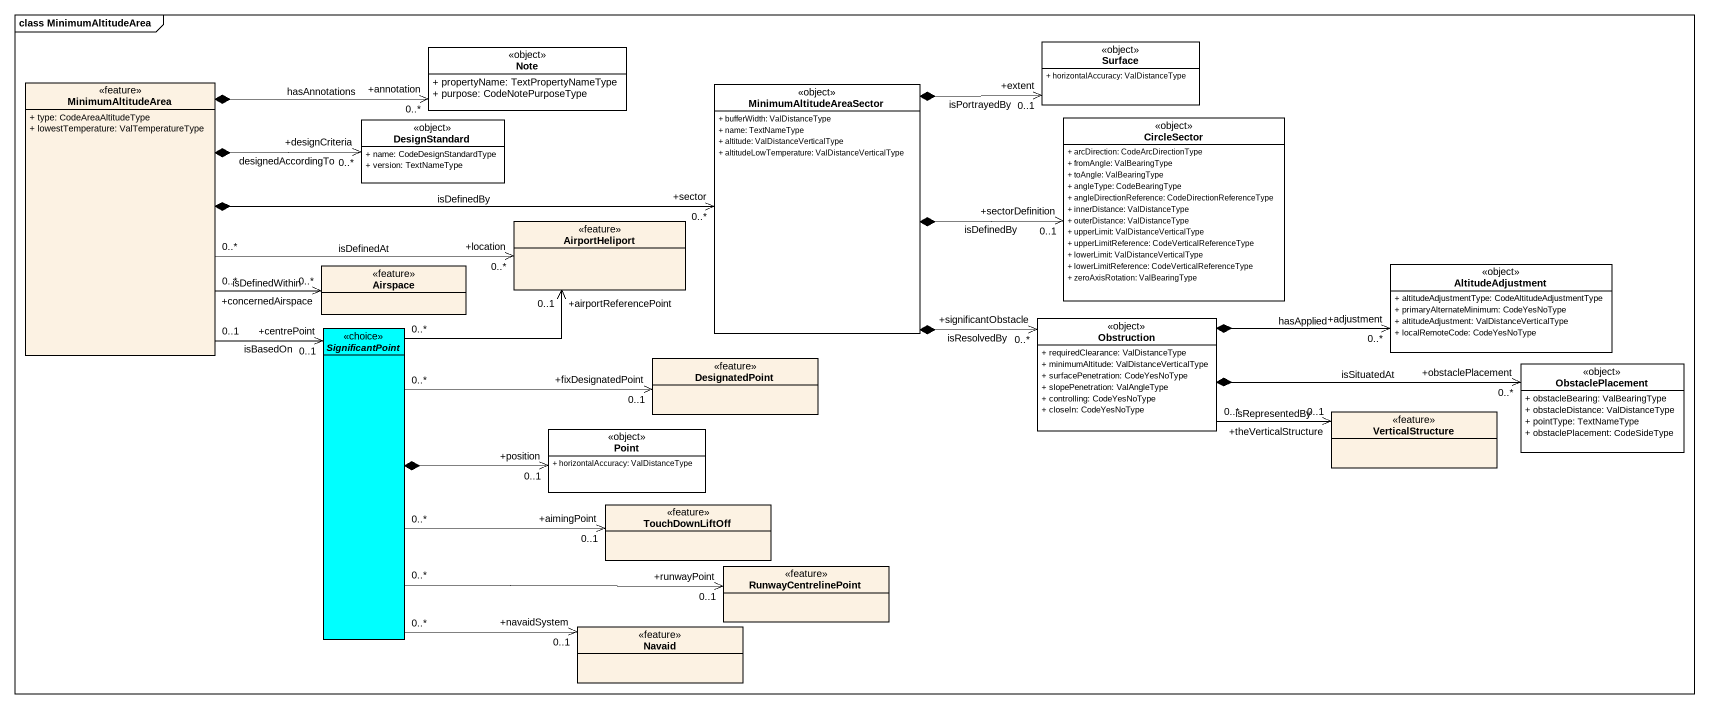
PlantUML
@startuml
mainframe class MinimumAltitudeArea
hide circle
hide empty members
skinparam classAttributeIconSize 0
class "Note" as Note_ <<object>> #FFFFFF {
  + propertyName: TextPropertyNameType
  + purpose: CodeNotePurposeType
}
class Surface <<object>> #FFFFFF {
  + horizontalAccuracy: ValDistanceType
}
class MinimumAltitudeArea <<feature>> {
  + type: CodeAreaAltitudeType
  + lowestTemperature: ValTemperatureType
}
class MinimumAltitudeAreaSector <<object>> #FFFFFF {
  + bufferWidth: ValDistanceType
  + name: TextNameType
  + altitude: ValDistanceVerticalType
  + altitudeLowTemperature: ValDistanceVerticalType
}
class DesignStandard <<object>> #FFFFFF {
  + name: CodeDesignStandardType
  + version: TextNameType
}
class CircleSector <<object>> #FFFFFF {
  + arcDirection: CodeArcDirectionType
  + fromAngle: ValBearingType
  + toAngle: ValBearingType
  + angleType: CodeBearingType
  + angleDirectionReference: CodeDirectionReferenceType
  + innerDistance: ValDistanceType
  + outerDistance: ValDistanceType
  + upperLimit: ValDistanceVerticalType
  + upperLimitReference: CodeVerticalReferenceType
  + lowerLimit: ValDistanceVerticalType
  + lowerLimitReference: CodeVerticalReferenceType
  + zeroAxisRotation: ValBearingType
}
class AirportHeliport <<feature>>
class Airspace <<feature>>
class AltitudeAdjustment <<object>> #FFFFFF {
  + altitudeAdjustmentType: CodeAltitudeAdjustmentType
  + primaryAlternateMinimum: CodeYesNoType
  + altitudeAdjustment: ValDistanceVerticalType
  + localRemoteCode: CodeYesNoType
}
abstract class SignificantPoint <<choice>> #00FFFF
class Obstruction <<object>> #FFFFFF {
  + requiredClearance: ValDistanceType
  + minimumAltitude: ValDistanceVerticalType
  + surfacePenetration: CodeYesNoType
  + slopePenetration: ValAngleType
  + controlling: CodeYesNoType
  + closeIn: CodeYesNoType
}
class DesignatedPoint <<feature>>
class ObstaclePlacement <<object>> #FFFFFF {
  + obstacleBearing: ValBearingType
  + obstacleDistance: ValDistanceType
  + pointType: TextNameType
  + obstaclePlacement: CodeSideType
}
class VerticalStructure <<feature>>
class Point <<object>> #FFFFFF {
  + horizontalAccuracy: ValDistanceType
}
class TouchDownLiftOff <<feature>>
class RunwayCentrelinePoint <<feature>>
class Navaid <<feature>>
MinimumAltitudeArea *-right-> "+annotation\n0..*" Note_ : hasAnnotations
MinimumAltitudeArea *-right-> "+sector\n0..*" MinimumAltitudeAreaSector : isDefinedBy
MinimumAltitudeArea *-right-> "+designCriteria\n0..*" DesignStandard : designedAccordingTo
MinimumAltitudeArea "0..*" -right-> "+location\n0..*" AirportHeliport : isDefinedAt
MinimumAltitudeArea "0..*" -right-> "+concernedAirspace\n0..*" Airspace : isDefinedWithin
MinimumAltitudeArea "0..1" --> "+centrePoint\n0..1" SignificantPoint : isBasedOn
MinimumAltitudeAreaSector *-right-> "+extent\n0..1" Surface : isPortrayedBy
MinimumAltitudeAreaSector *-right-> "+sectorDefinition\n0..1" CircleSector : isDefinedBy
MinimumAltitudeAreaSector *-right-> "+significantObstacle\n0..*" Obstruction : isResolvedBy
SignificantPoint "0..*" -up-> "+airportReferencePoint\n0..1" AirportHeliport
SignificantPoint "0..*" -right-> "+fixDesignatedPoint\n0..1" DesignatedPoint
SignificantPoint *-right-> "+position\n0..1" Point
SignificantPoint "0..*" -right-> "+aimingPoint\n0..1" TouchDownLiftOff
SignificantPoint "0..*" -right-> "+runwayPoint\n0..1" RunwayCentrelinePoint
SignificantPoint "0..*" -right-> "+navaidSystem\n0..1" Navaid
Obstruction *-right-> "+adjustment\n0..*" AltitudeAdjustment : hasApplied
Obstruction *-right-> "+obstaclePlacement\n0..*" ObstaclePlacement : isSituatedAt
Obstruction "0..*" -right-> "+theVerticalStructure\n0..1" VerticalStructure : isRepresentedBy
@enduml
